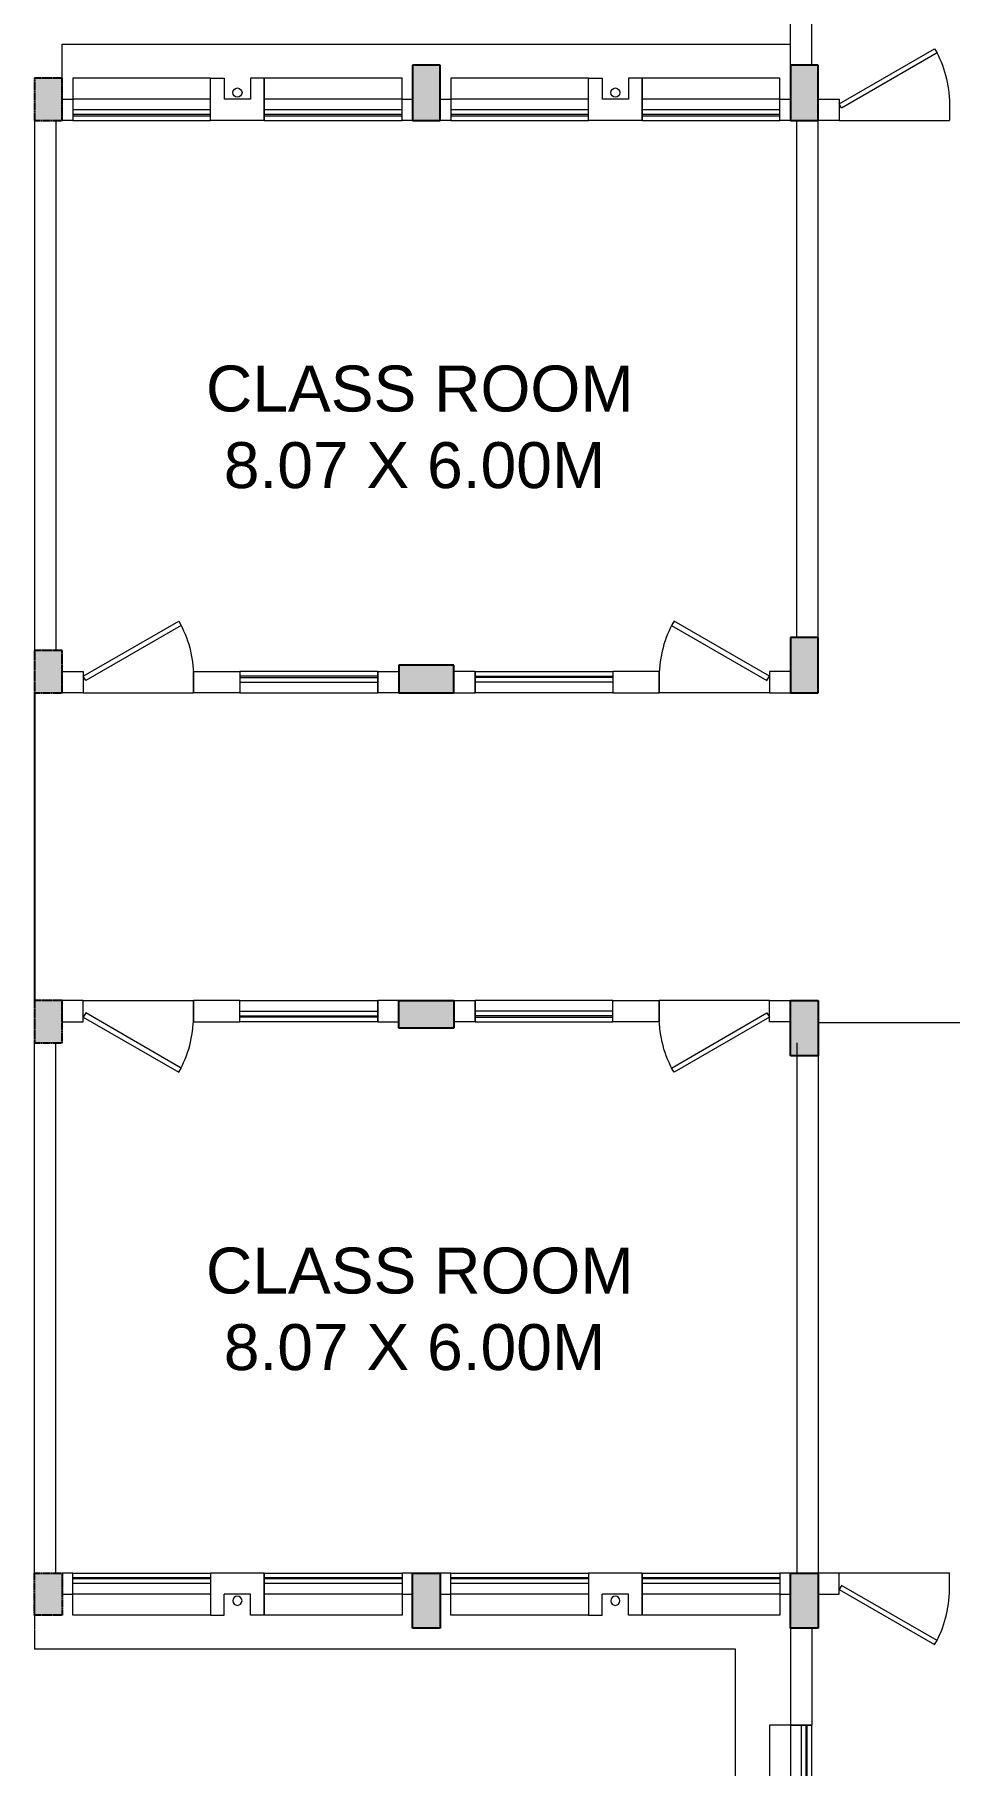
# Model space of a CAD drawing. Header units: inches. Extents: x 719368 to 6315912, y -2624014 to 446967.
# Drawn here: x 6087859 to 6097818, y -2146891 to -2128055 of the extents above; entities that cross this region are included whole.
import ezdxf
from ezdxf.lldxf.tags import DXFTag

# ---------------------------------------------------------------- set-up
doc = ezdxf.new("R2010")
doc.units = ezdxf.units.IN
doc.header["$LTSCALE"] = 20
doc.header["$MEASUREMENT"] = 0
doc.header["$PDMODE"] = 3
doc.linetypes.add('CENTER2', pattern=[1.125, 0.75, -0.125, 0.125, -0.125])
doc.linetypes.add('DASHED2', pattern=[0.375, 0.25, -0.125])
doc.layers.get('0').update_dxf_attribs({"color": 51, "lineweight": 30})
doc.layers.get('Defpoints').update_dxf_attribs({"lineweight": 25})
for name, color, linetype, lineweight in [('CLL LEV.', 252, 'Continuous', 18), ('COL HATCH', 254, 'Continuous', 5), ('COLUMN', 2, 'Continuous', 25), ('DIM', 7, 'Continuous', 13), ('DOOR', 43, 'Continuous', 13), ('FIXTURE', 15, 'DASHDOT', 9), ('PROJ.', 30, 'DASHED2', 13), ('Text', 7, 'Continuous', 15), ('Ventilator', 6, 'DASHED', 20), ('WALL', 1, 'Continuous', 18), ('window', 71, 'Continuous', 18), ('Window-Wall', 7, 'Continuous', 20)]:
    doc.layers.add(name, color=color, linetype=linetype, lineweight=lineweight)
doc.layers.add('expension joint', color=248, linetype='Continuous')
doc.styles.add('L120', font='simplex.shx', dxfattribs={"height": 1})
doc.styles.add('Tabrej', font='romans.shx')
tags = doc.linetypes.add('DASHDOT', pattern=[1, 0.5, -0.25, 0, -0.25]).pattern_tags.tags
tags[10:11] = [DXFTag(74, 4), DXFTag(75, 0), DXFTag(340, '0'), DXFTag(46, 1.0), DXFTag(50, 0.0), DXFTag(44, 0.0), DXFTag(45, 0.0)]
tags[8:9] = [DXFTag(74, 4), DXFTag(75, 0), DXFTag(340, '0'), DXFTag(46, 1.0), DXFTag(50, 0.0), DXFTag(44, 0.0), DXFTag(45, 0.0)]
tags[6:7] = [DXFTag(74, 4), DXFTag(75, 0), DXFTag(340, '0'), DXFTag(46, 1.0), DXFTag(50, 0.0), DXFTag(44, 0.0), DXFTag(45, 0.0)]
tags[4:5] = [DXFTag(74, 4), DXFTag(75, 0), DXFTag(340, '0'), DXFTag(46, 1.0), DXFTag(50, 0.0), DXFTag(44, 0.0), DXFTag(45, 0.0)]
tags = doc.linetypes.add('DASHED', pattern=[0.75, 0.5, -0.25]).pattern_tags.tags
tags[6:7] = [DXFTag(74, 4), DXFTag(75, 0), DXFTag(340, '0'), DXFTag(46, 1.0), DXFTag(50, 0.0), DXFTag(44, 0.0), DXFTag(45, 0.0)]
tags[4:5] = [DXFTag(74, 4), DXFTag(75, 0), DXFTag(340, '0'), DXFTag(46, 1.0), DXFTag(50, 0.0), DXFTag(44, 0.0), DXFTag(45, 0.0)]
doc.dimstyles.new('DIM', dxfattribs={"dimtxt": 0.8, "dimasz": 0.4, "dimexe": 0.18, "dimexo": 0.0625, "dimgap": 0.1, "dimtad": 0, "dimdec": 3, "dimzin": 0, "dimdsep": 46, "dimtxsty": 'Tabrej', "dimcen": 0, "dimclrd": 251, "dimclre": 256, "dimclrt": 7, "dimadec": 0, "dimazin": 0, "dimtfac": 1, "dimtdec": 3, "dimtofl": 0, "dimtmove": 0, "dimatfit": 3, "dimfxl": 1, "dimtolj": 1, "dimtzin": 0, "dimlwd": -1, "dimlwe": -1, "dimarcsym": 0})

# ---------------------------------------------------------------- blocks, each defined once
blk = doc.blocks.new('1.5 M Window')
at = {"layer": 'CLL LEV.'}
for p, q in [((-0.23, 0), (-0.46, 0)), ((-0.46, 0), (-0.46, -1.5)), ((-0.46, -1.5), (-0.23, -1.5))]:
    blk.add_line(p, q, dxfattribs=at)
at = {"layer": 'window'}
for p, q in [((-0.065, 0), (-0.065, -1.5)), ((-0.05, -1.5), (-0.05, 0))]:
    blk.add_line(p, q, dxfattribs=at)
at = {"layer": 'Window-Wall'}
for p, q in [((0, 0), (-0.23, 0)), ((-0.23, 0), (-0.23, -1.5)), ((-0.115, 0), (-0.115, -1.5)), ((0, -1.5), (0, 0)), ((-0.23, -1.5), (0, -1.5))]:
    blk.add_line(p, q, dxfattribs=at)
blk = doc.blocks.new('VENTILATOR')
at = {"layer": 'Ventilator', "ltscale": 0.02}
for p, q in [((-0.18, -1.5), (-0.18, 0)), ((-0.165, 0), (-0.165, -1.5))]:
    blk.add_line(p, q, dxfattribs=at)
at = {"layer": 'Window-Wall'}
for p, q in [((-0.23, 0), (0, 0)), ((-0.23, -1.5), (-0.23, 0)), ((-0.115, 0), (-0.115, -1.5)), ((0, 0), (0, -1.5)), ((-0.23, -1.5), (0, -1.5))]:
    blk.add_line(p, q, dxfattribs=at)
blk = doc.blocks.new('*U81')
for p, q in [((0, 0), (0, 6)), ((40, 0), (40, 6))]:
    blk.add_line(p, q)
blk.add_lwpolyline([(0, 0), (34.64, -20), (35.52, -18.48), (0.88, 1.52)], close=True)
blk.add_arc((0, 0), 40, 330, 360)
blk = doc.blocks.new('New Doors')
at = {"layer": 'DOOR'}
blk.add_line((0, 0.18), (1.199, 0.18), dxfattribs=at)
at = {"layer": 'DOOR', "xscale": 0.0299845412869386, "yscale": 0.0299845412869386, "zscale": 0.0299845412869386}
blk.add_blockref('*U81', (0, 0), dxfattribs=at)
blk = doc.blocks.new('New Shaft')
at = {"layer": 'FIXTURE'}
blk.add_circle((0.327, -0.302), 0.05, dxfattribs=at)
at = {"layer": 'WALL'}
for p, q in [((0.035, 0), (0.62, 0)), ((0.035, 0), (0.035, -0.46)), ((0.62, 0), (0.62, -0.46)), ((0.185, -0.46), (0.185, -0.23)), ((0.185, -0.23), (0.47, -0.23)), ((0.47, -0.46), (0.47, -0.23)), ((0.035, -0.46), (0.185, -0.46)), ((0.62, -0.46), (0.47, -0.46))]:
    blk.add_line(p, q, dxfattribs=at)
blk = doc.blocks.new('*D723')
at = {"layer": 'Defpoints', "color": 0, "transparency": 16777216}
for p in [(6096389, -2138807), (6099739, -2138807), (6099739, -2138807)]:
    blk.add_point(p, dxfattribs=at)
at = {"layer": 'DIM', "transparency": 16777216}
for p, q in [((6096389, -2138807), (6096389, -2138807)), ((6099739, -2138807), (6099739, -2138807))]:
    blk.add_line(p, q, dxfattribs=at)
at = {"layer": 'DIM', "color": 251, "transparency": 16777216}
for p, q in [((6096389, -2138807), (6098061, -2138807)), ((6099739, -2138807), (6098067, -2138807))]:
    blk.add_line(p, q, dxfattribs=at)
for points in [[(6096389, -2138807), (6096389, -2138807), (6096389, -2138807)], [(6099739, -2138807), (6099739, -2138807), (6099739, -2138807)]]:
    blk.add_solid(points, dxfattribs=at)
at = {"layer": 'DIM', "color": 7, "transparency": 16777216, "insert": (6098064, -2138807), "char_height": 0.5, "attachment_point": 5, "style": 'Tabrej'}
blk.add_mtext('\\A1;3350.000\\P [10990\'-10"]', dxfattribs=at)

msp = doc.modelspace()

# ---------------------------------------------------------------- hatches: boundary and pattern name
at = {"layer": 'COL HATCH', "linetype": 'CENTER2'}
h = msp.add_hatch(color=3, dxfattribs=at)
h.dxf.hatch_style = 1
h.paths.add_polyline_path([(6088158.9476, -2128527.7364), (6087858.9476, -2128527.7364), (6087858.9476, -2128987.7364), (6088158.9476, -2128987.7364)])
at = {"layer": 'COL HATCH'}
h = msp.add_hatch(color=3, dxfattribs=at)
h.dxf.hatch_style = 1
h.paths.add_polyline_path([(6092273.9475, -2128387.7364), (6091973.9475, -2128387.7364), (6091973.9475, -2128987.7364), (6092273.9475, -2128987.7364)])
h = msp.add_hatch(color=3, dxfattribs=at)
h.dxf.hatch_style = 1
h.paths.add_polyline_path([(6096388.9475, -2128387.7364), (6096088.9475, -2128387.7364), (6096088.9475, -2128987.7364), (6096388.9475, -2128987.7364)])
h = msp.add_hatch(color=3, dxfattribs=at)
h.dxf.hatch_style = 1
h.paths.add_polyline_path([(6096388.9475, -2134617.691), (6096088.9475, -2134617.691), (6096088.9475, -2135217.691), (6096388.9475, -2135217.691)])
at = {"layer": 'COL HATCH', "linetype": 'CENTER2'}
h = msp.add_hatch(color=3, dxfattribs=at)
h.dxf.hatch_style = 1
h.paths.add_polyline_path([(6088158.9476, -2134757.691), (6087858.9476, -2134757.691), (6087858.9476, -2135217.691), (6088158.9476, -2135217.691)])
at = {"layer": 'COL HATCH'}
h = msp.add_hatch(color=3, dxfattribs=at)
h.dxf.hatch_style = 1
h.paths.add_polyline_path([(6092423.9476, -2135217.691), (6092423.9476, -2134917.691), (6091823.9476, -2134917.691), (6091823.9476, -2135217.691)])
at = {"layer": 'COL HATCH', "linetype": 'CENTER2'}
h = msp.add_hatch(color=3, dxfattribs=at)
h.dxf.hatch_style = 1
h.paths.add_polyline_path([(6088158.9476, -2138567.691), (6087858.9476, -2138567.691), (6087858.9476, -2139027.691), (6088158.9476, -2139027.691)])
at = {"layer": 'COL HATCH'}
h = msp.add_hatch(color=3, dxfattribs=at)
h.dxf.hatch_style = 1
h.paths.add_polyline_path([(6092423.9476, -2138567.691), (6092423.9476, -2138867.691), (6091823.9476, -2138867.691), (6091823.9476, -2138567.691)])
h = msp.add_hatch(color=3, dxfattribs=at)
h.dxf.hatch_style = 1
h.paths.add_polyline_path([(6096388.9475, -2139167.691), (6096088.9475, -2139167.691), (6096088.9475, -2138567.691), (6096388.9475, -2138567.691)])
at = {"layer": 'COL HATCH', "linetype": 'CENTER2'}
h = msp.add_hatch(color=3, dxfattribs=at)
h.dxf.hatch_style = 1
h.paths.add_polyline_path([(6088158.9476, -2145257.6457), (6087858.9476, -2145257.6457), (6087858.9476, -2144797.6457), (6088158.9476, -2144797.6457)])
at = {"layer": 'COL HATCH'}
h = msp.add_hatch(color=3, dxfattribs=at)
h.dxf.hatch_style = 1
h.paths.add_polyline_path([(6092273.9475, -2145397.6457), (6091973.9475, -2145397.6457), (6091973.9475, -2144797.6457), (6092273.9475, -2144797.6457)])
h = msp.add_hatch(color=3, dxfattribs=at)
h.dxf.hatch_style = 1
h.paths.add_polyline_path([(6096388.9475, -2145397.6457), (6096088.9475, -2145397.6457), (6096088.9475, -2144797.6457), (6096388.9475, -2144797.6457)])

# ---------------------------------------------------------------- linework, layer by layer
at = {"layer": 'COLUMN', "color": 3}
for p, q in [((6091973.9475, -2128387.7364), (6091973.9475, -2128987.7364)), ((6092273.9475, -2128387.7364), (6091973.9475, -2128387.7364)), ((6092273.9475, -2128987.7364), (6092273.9475, -2128387.7364)), ((6096088.9475, -2128387.7364), (6096088.9475, -2128987.7364)), ((6096388.9475, -2128387.7364), (6096088.9475, -2128387.7364)), ((6096388.9475, -2128987.7364), (6096388.9475, -2128387.7364)), ((6091973.9475, -2128987.7364), (6092273.9475, -2128987.7364)), ((6096088.9475, -2128987.7364), (6096388.9475, -2128987.7364)), ((6096088.9475, -2134617.691), (6096088.9475, -2135217.691)), ((6096388.9475, -2134617.691), (6096088.9475, -2134617.691)), ((6096388.9475, -2135217.691), (6096388.9475, -2134617.691)), ((6092423.9476, -2134917.691), (6091823.9476, -2134917.691)), ((6091823.9476, -2134917.691), (6091823.9476, -2135217.691)), ((6092423.9476, -2135217.691), (6092423.9476, -2134917.691)), ((6091823.9476, -2135217.691), (6092423.9476, -2135217.691)), ((6096088.9475, -2135217.691), (6096388.9475, -2135217.691)), ((6091823.9476, -2138867.691), (6091823.9476, -2138567.691)), ((6091823.9476, -2138567.691), (6092423.9476, -2138567.691)), ((6092423.9476, -2138567.691), (6092423.9476, -2138867.691)), ((6096088.9475, -2139167.691), (6096088.9475, -2138567.691)), ((6096088.9475, -2138567.691), (6096388.9475, -2138567.691)), ((6096388.9475, -2138567.691), (6096388.9475, -2139167.691)), ((6092423.9476, -2138867.691), (6091823.9476, -2138867.691)), ((6096388.9475, -2139167.691), (6096088.9475, -2139167.691)), ((6091973.9475, -2145397.6457), (6091973.9475, -2144797.6457)), ((6091973.9475, -2144797.6457), (6092273.9475, -2144797.6457)), ((6092273.9475, -2144797.6457), (6092273.9475, -2145397.6457)), ((6096088.9475, -2145397.6457), (6096088.9475, -2144797.6457)), ((6096088.9475, -2144797.6457), (6096388.9475, -2144797.6457)), ((6096388.9475, -2144797.6457), (6096388.9475, -2145397.6457)), ((6092273.9475, -2145397.6457), (6091973.9475, -2145397.6457)), ((6096388.9475, -2145397.6457), (6096088.9475, -2145397.6457))]:
    msp.add_line(p, q, dxfattribs=at)
at = {"layer": 'COLUMN', "color": 3, "linetype": 'CENTER2'}
for points in [[(6088158.9476, -2128527.7364), (6087858.9476, -2128527.7364), (6087858.9476, -2128987.7364), (6088158.9476, -2128987.7364), (6088158.9476, -2128527.7364)], [(6088158.9476, -2134757.691), (6087858.9476, -2134757.691), (6087858.9476, -2135217.691), (6088158.9476, -2135217.691), (6088158.9476, -2134757.691)], [(6088158.9476, -2138567.691), (6087858.9476, -2138567.691), (6087858.9476, -2139027.691), (6088158.9476, -2139027.691), (6088158.9476, -2138567.691)], [(6088158.9476, -2145257.6457), (6087858.9476, -2145257.6457), (6087858.9476, -2144797.6457), (6088158.9476, -2144797.6457), (6088158.9476, -2145257.6457)]]:
    msp.add_lwpolyline(points, dxfattribs=at)
at = {"layer": 'expension joint'}
msp.add_line((6087858.9476, -2135217.691), (6087858.9476, -2138567.691), dxfattribs=at)
at = {"layer": 'PROJ.'}
for p, q in [((6088158.9476, -2128757.7137), (6088158.9476, -2128157.7137)), ((6088158.9476, -2128157.7137), (6096088.9476, -2128157.7137)), ((6095488.9475, -2145627.6683), (6087858.9476, -2145627.6683)), ((6095488.9475, -2151097.691), (6095488.9475, -2145627.6683))]:
    msp.add_line(p, q, dxfattribs=at)
at = {"layer": 'PROJ.', "ltscale": 0.05}
msp.add_line((6087858.9476, -2145027.6683), (6087858.9476, -2145627.6683), dxfattribs=at)
at = {"layer": 'WALL'}
for p, q in [((6096088.9475, -2128387.7364), (6096088.9475, -2122687.691)), ((6096318.9475, -2128387.7364), (6096318.9475, -2122687.691)), ((6087858.9476, -2128987.7364), (6087858.9476, -2134757.691)), ((6088088.9476, -2128987.7364), (6088088.9476, -2134757.691)), ((6096158.9475, -2134617.691), (6096158.9475, -2128987.691)), ((6096388.9475, -2134617.691), (6096388.9475, -2128987.691)), ((6087858.9476, -2144797.6457), (6087858.9476, -2139027.691)), ((6088088.9476, -2144797.6457), (6088088.9476, -2139027.691)), ((6096158.9475, -2139027.691), (6096158.9475, -2144797.691)), ((6096388.9475, -2139027.691), (6096388.9475, -2144797.691)), ((6096088.9475, -2145397.6457), (6096088.9475, -2146455.1683)), ((6096318.9475, -2145397.6457), (6096318.9475, -2146455.1683)), ((6096088.9475, -2146455.1683), (6096318.9475, -2146455.1683))]:
    msp.add_line(p, q, dxfattribs=at)
for points in [[(6088273.9476, -2128757.7137), (6088273.9476, -2128987.7137), (6088158.9476, -2128987.7137), (6088158.9476, -2128757.7137), (6088273.9476, -2128757.7137)], [(6088273.9476, -2128757.7364), (6088273.9476, -2128987.7364), (6088158.9476, -2128987.7364), (6088158.9476, -2128757.7364), (6088273.9476, -2128757.7364)], [(6091973.9475, -2128757.7364), (6091973.9475, -2128987.7364), (6091858.9475, -2128987.7364), (6091858.9475, -2128757.7364), (6091973.9475, -2128757.7364)], [(6092388.9476, -2128757.7364), (6092388.9476, -2128987.7364), (6092273.9476, -2128987.7364), (6092273.9476, -2128757.7364), (6092388.9476, -2128757.7364)], [(6096088.9476, -2128757.7364), (6096088.9476, -2128987.7364), (6095973.9476, -2128987.7364), (6095973.9476, -2128757.7364), (6096088.9476, -2128757.7364)], [(6096388.9475, -2128987.691), (6096388.9475, -2128757.691), (6096618.9475, -2128757.691), (6096618.9475, -2128987.691), (6096388.9475, -2128987.691)], [(6088158.9476, -2135217.691), (6088158.9476, -2134987.691), (6088388.9476, -2134987.691), (6088388.9476, -2135217.691), (6088158.9476, -2135217.691)], [(6091593.9476, -2135217.691), (6091593.9476, -2134987.691), (6091823.9476, -2134987.691), (6091823.9476, -2135217.691), (6091593.9476, -2135217.691)], [(6092653.9476, -2135217.691), (6092653.9476, -2134987.691), (6092423.9476, -2134987.691), (6092423.9476, -2135217.691), (6092653.9476, -2135217.691)], [(6096088.9476, -2135217.691), (6096088.9476, -2134987.691), (6095858.9476, -2134987.691), (6095858.9476, -2135217.691), (6096088.9476, -2135217.691)], [(6088158.9476, -2138567.691), (6088158.9476, -2138797.691), (6088388.9476, -2138797.691), (6088388.9476, -2138567.691), (6088158.9476, -2138567.691)], [(6091593.9476, -2138567.691), (6091593.9476, -2138797.691), (6091823.9476, -2138797.691), (6091823.9476, -2138567.691), (6091593.9476, -2138567.691)], [(6092653.9476, -2138567.691), (6092653.9476, -2138797.691), (6092423.9476, -2138797.691), (6092423.9476, -2138567.691), (6092653.9476, -2138567.691)], [(6096088.9476, -2138567.691), (6096088.9476, -2138797.691), (6095858.9476, -2138797.691), (6095858.9476, -2138567.691), (6096088.9476, -2138567.691)], [(6088273.9476, -2145027.6457), (6088273.9476, -2144797.6457), (6088158.9476, -2144797.6457), (6088158.9476, -2145027.6457), (6088273.9476, -2145027.6457)], [(6088273.9476, -2145027.6683), (6088273.9476, -2144797.6683), (6088158.9476, -2144797.6683), (6088158.9476, -2145027.6683), (6088273.9476, -2145027.6683)], [(6091973.9475, -2145027.6457), (6091973.9475, -2144797.6457), (6091858.9475, -2144797.6457), (6091858.9475, -2145027.6457), (6091973.9475, -2145027.6457)], [(6092388.9476, -2145027.6457), (6092388.9476, -2144797.6457), (6092273.9476, -2144797.6457), (6092273.9476, -2145027.6457), (6092388.9476, -2145027.6457)], [(6096088.9476, -2145027.6457), (6096088.9476, -2144797.6457), (6095973.9476, -2144797.6457), (6095973.9476, -2145027.6457), (6096088.9476, -2145027.6457)], [(6096388.9475, -2144797.691), (6096388.9475, -2145027.691), (6096618.9475, -2145027.691), (6096618.9475, -2144797.691), (6096388.9475, -2144797.691)]]:
    msp.add_lwpolyline(points, dxfattribs=at)
for points in [[(6089588.3292, -2135217.8854), (6089588.3292, -2134987.691), (6090093.9476, -2134987.691), (6090093.9476, -2135217.8854)], [(6094659.5659, -2135217.8854), (6094659.5659, -2134987.691), (6094153.9476, -2134987.691), (6094153.9476, -2135217.8854)], [(6089588.3292, -2138567.4966), (6089588.3292, -2138797.691), (6090093.9476, -2138797.691), (6090093.9476, -2138567.4966)], [(6094659.5659, -2138567.4966), (6094659.5659, -2138797.691), (6094153.9476, -2138797.691), (6094153.9476, -2138567.4966)]]:
    msp.add_lwpolyline(points, close=True, dxfattribs=at)

# ---------------------------------------------------------------- block references
at = {"layer": 'WALL', "yscale": 1000, "zscale": 1000}
for name, p, xscale, rotation in [('New Doors', (6096618.9475, -2128807.9782), -1000, 180), ('New Shaft', (6090393.9476, -2128987.7364), 1000, 180), ('New Shaft', (6094508.9476, -2128987.7364), 1000, 180), ('New Doors', (6088388.9476, -2135037.9782), -1000, 180), ('New Doors', (6095858.9476, -2135037.9782), 1000, 180), ('VENTILATOR', (6090093.9476, -2135217.691), -1000, 90), ('VENTILATOR', (6094153.9476, -2135217.691), 1000, 270), ('VENTILATOR', (6090093.9476, -2138567.691), 1000, 90), ('VENTILATOR', (6094153.9476, -2138567.691), -1000, 270)]:
    msp.add_blockref(name, p, dxfattribs=dict(at, xscale=xscale, rotation=rotation))
for name, p, xscale in [('New Doors', (6088388.9476, -2138747.4039), 1000), ('New Doors', (6095858.9476, -2138747.4039), -1000), ('New Shaft', (6090393.9476, -2144797.6457), -1000), ('New Shaft', (6094508.9476, -2144797.6457), -1000), ('New Doors', (6096618.9475, -2144977.4039), 1000)]:
    msp.add_blockref(name, p, dxfattribs=dict(at, xscale=xscale))
at = {"layer": 'Window-Wall', "yscale": 1000, "zscale": 1000, "rotation": 270}
for p, xscale in [((6089773.9476, -2128987.7364), 1000), ((6091858.9476, -2128987.7364), 1000), ((6093888.9476, -2128987.7364), 1000), ((6095973.9476, -2128987.7364), 1000), ((6089773.9476, -2144797.6457), -1000), ((6091858.9476, -2144797.6457), -1000), ((6093888.9476, -2144797.6457), -1000), ((6095973.9476, -2144797.6457), -1000)]:
    msp.add_blockref('1.5 M Window', p, dxfattribs=dict(at, xscale=xscale))
at = {"layer": 'Window-Wall', "xscale": 1000, "yscale": 1000, "zscale": 1000}
msp.add_blockref('1.5 M Window', (6096318.9475, -2146455.1683), dxfattribs=at)

# ---------------------------------------------------------------- texts
at = {"layer": 'Text', "lineweight": 30, "char_height": 500, "attachment_point": 1, "style": 'L120'}
for insert, width in [((6089724.5203, -2131656.7571), 4656.436871), ((6089724.5203, -2141255.816), 4822.280723)]:
    msp.add_mtext('{\\fArial|b0|i0|c0|p34;CLASS ROOM\\P 8.07 X 6.00M}', dxfattribs=dict(at, insert=insert, width=width))

# ---------------------------------------------------------------- dimensions: what is measured, and where the dimension line sits
at = {"layer": 'DIM'}
dim = msp.add_linear_dim(base=(6099738.9475, -2138807.0566), p1=(6096388.9475, -2138807.0566), p2=(6099738.9475, -2138807.0566), text='<>\\P[]', dimstyle='DIM', override={"dimtxt": 0.5, "dimarcsym": 1}, dxfattribs=at)
dim.commit()
dim.dimension.update_dxf_attribs({"geometry": '*D723', "text_midpoint": (6098063.9475, -2138807.0566)})

doc.saveas('drawing.dxf')
